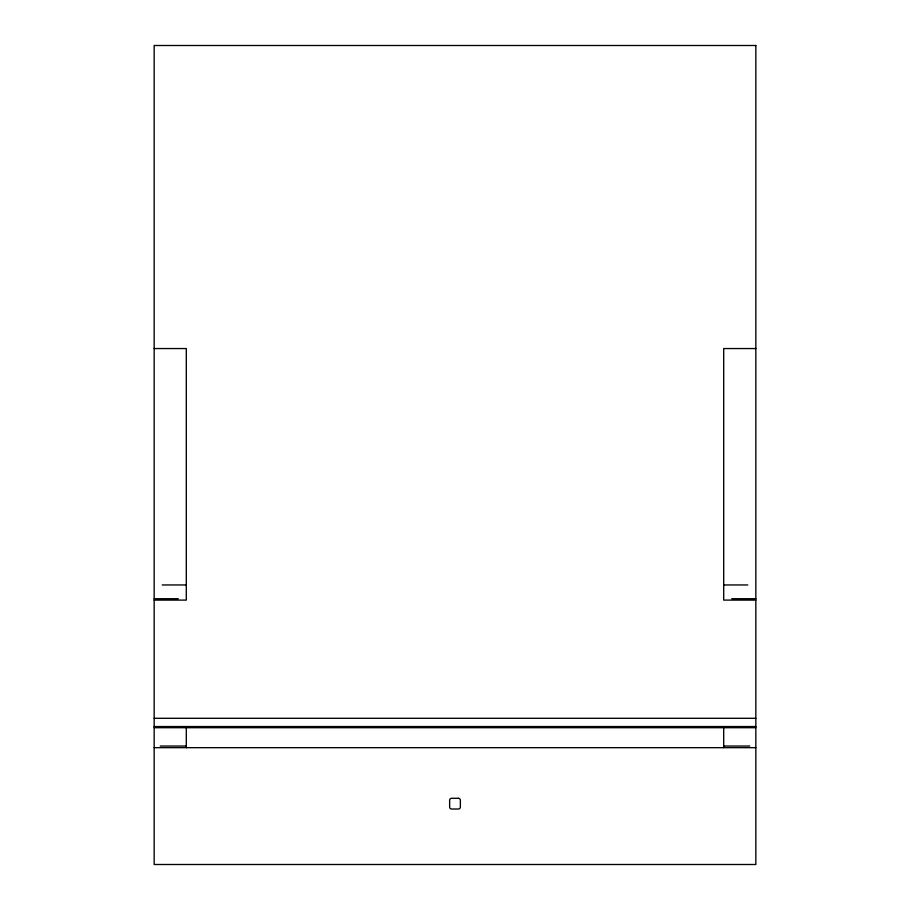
<?xml version="1.0" encoding="UTF-8"?>
<svg xmlns="http://www.w3.org/2000/svg" width="910" height="910" viewBox="0 0 910 910"><rect width="100%" height="100%" fill="white"/><g stroke="black" fill="none" stroke-linecap="round" stroke-linejoin="round"><path stroke-width="1.36" d="M154.165 348.553L186.3 348.553L186.3 600.099L154.165 600.099M755.835 348.553L723.7 348.553L723.7 600.099L755.835 600.099M162.207 584.959L186.3 584.959M723.7 584.959L747.792 584.959M154.165 598.723L178.269 598.723M731.731 598.723L755.835 598.723M154.165 718.297L755.835 718.297M154.165 726.555L755.835 726.555M154.165 727.704L755.835 727.704M160.251 746.041L186.3 746.041M723.7 746.041L749.749 746.041M154.165 747.667L755.835 747.667M723.7 727.283L723.7 747.667M186.3 727.283L186.3 747.667M755.835 45.5L154.165 45.5L154.165 864.5L755.835 864.5L755.835 45.5M458.412 798.297L451.587 798.297A1.945 1.945 0 0 0 449.642 800.243L449.642 807.056A1.945 1.945 0 0 0 451.587 809.013L458.412 809.013A1.945 1.945 0 0 0 460.358 807.056L460.358 800.243A1.945 1.945 0 0 0 458.412 798.297"/></g></svg>
